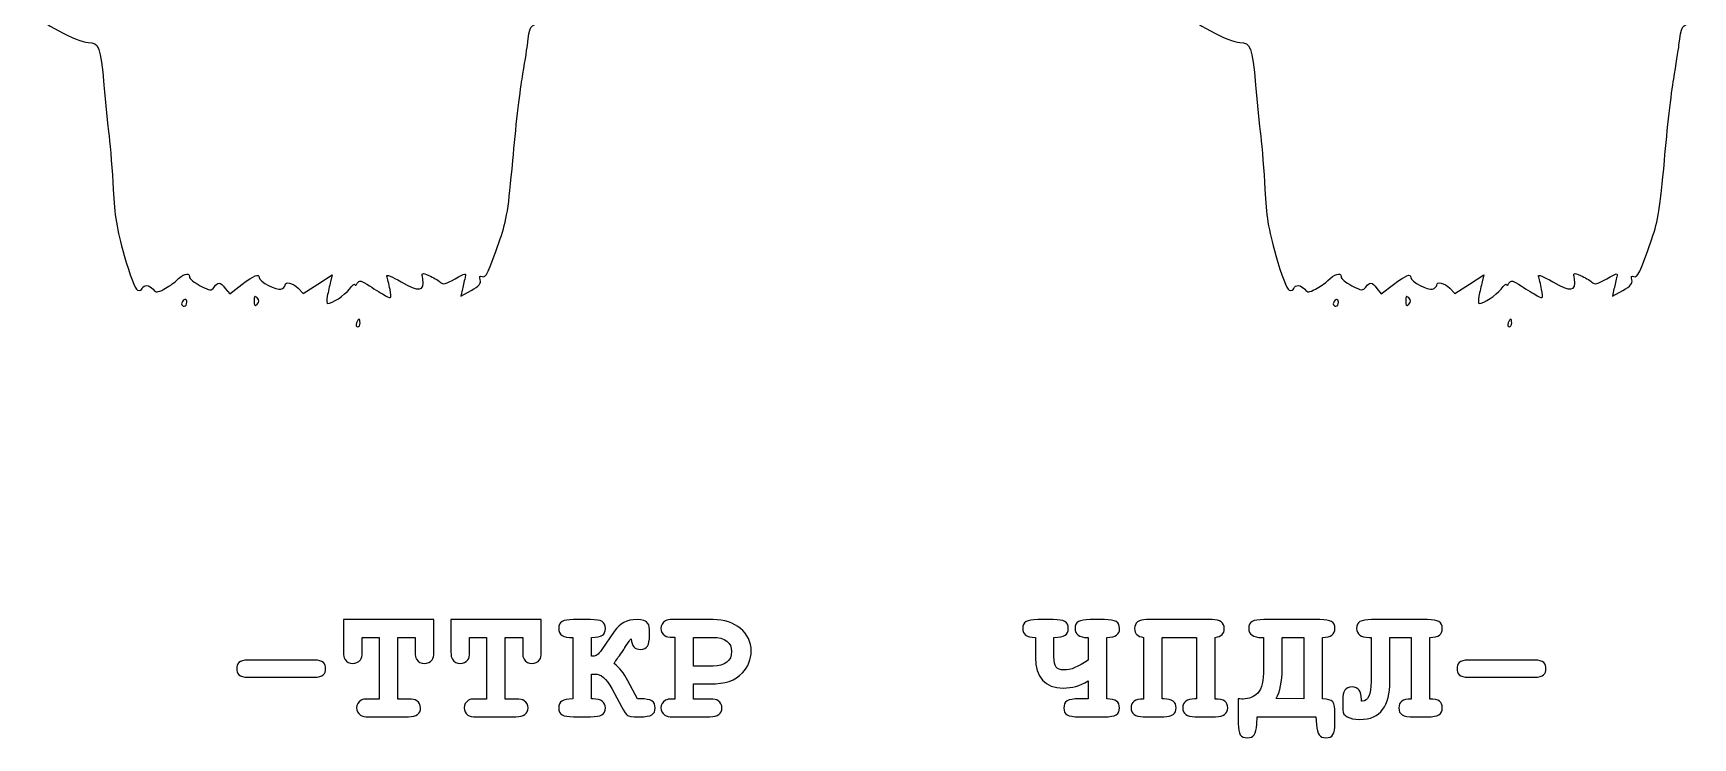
# Model space of a CAD drawing. Extents: x 3 to 63, y 6 to 117.
# Drawn here: x 5 to 59.4, y 6.1 to 29.2 of the extents above; entities that cross this region are included whole.
import ezdxf

# ---------------------------------------------------------------- set-up
doc = ezdxf.new("R2010")
doc.units = 0
doc.layers.add('Layer_1', color=7, linetype='CONTINUOUS')

msp = doc.modelspace()

# ---------------------------------------------------------------- linework, layer by layer
at = {"layer": 'Layer_1', "color": 7}
for points in [[(13.717509, 20.826269), (13.888558, 20.655738), (14.363464, 20.95908), (14.837854, 21.262938), (14.78101, 21.03556)], [(51.421667, 20.826788), (51.592715, 20.656256), (52.067623, 20.959596), (52.542011, 21.263454), (52.485168, 21.036076)], [(11.335225, 20.819552), (11.479403, 20.641786), (11.878861, 20.946676)], [(19.097025, 20.799917), (19.043282, 20.55962), (19.385896, 20.752374)], [(49.039383, 20.82007), (49.183559, 20.642302), (49.583019, 20.947195)], [(56.801183, 20.800433), (56.747441, 20.560138), (57.090055, 20.75289)], [(47.727835, 20.456268), (47.727835, 20.456784), (47.727835, 20.456784)], [(50.008316, 20.549285), (50.008316, 20.548769)], [(18.16206, 8.91595), (18.16206, 9.97146), (15.204372, 9.97146), (15.204372, 8.91595)], [(21.68101, 8.91595), (21.68101, 9.97146), (18.723321, 9.97146), (18.723321, 8.91595)], [(23.292133, 9.97146), (22.738977, 9.97146)], [(27.307799, 9.97146), (25.992643, 9.97146)], [(38.438425, 9.97103), (37.936069, 9.97103)], [(40.120467, 9.97103), (39.646334, 9.97103)], [(43.645065, 9.97103), (41.500176, 9.97103)], [(47.175302, 9.97103), (45.340857, 9.97103)], [(50.694249, 9.97103), (48.865449, 9.97103)], [(15.813982, 8.91595), (15.813982, 9.39008), (16.372782, 9.39008), (16.372782, 7.36937), (16.02846, 7.36937)], [(16.982372, 9.39008), (17.55246, 9.39008), (17.55246, 8.91595)], [(17.332327, 7.36929), (16.982372, 7.36929), (16.982372, 9.39008)], [(19.332921, 8.91595), (19.332921, 9.39008), (19.891721, 9.39008), (19.891721, 7.36937), (19.54741, 7.36937)], [(20.501321, 9.39008), (21.07141, 9.39008), (21.07141, 8.91595)], [(20.851277, 7.36929), (20.501321, 7.36929), (20.501321, 9.39008)], [(22.710755, 9.38444), (22.710755, 7.37502)], [(23.365515, 8.77484), (23.320355, 8.77484), (23.320355, 9.38444)], [(24.065426, 9.57635), (23.66467, 8.99497)], [(24.421032, 9.05692), (24.556499, 9.26012)], [(25.22254, 9.45206), (25.222537, 9.50297)], [(25.992643, 9.39014), (26.054733, 9.39014), (26.054733, 7.36943), (25.992643, 7.36943)], [(26.664332, 9.39008), (27.307799, 9.39008)], [(27.307799, 8.44746), (26.664332, 8.44746), (26.664332, 9.39008)], [(37.857047, 9.38966), (37.857047, 8.7349)], [(38.466647, 8.75748), (38.466647, 9.38966)], [(39.561667, 9.38401), (39.584247, 9.38401), (39.584247, 8.64459)], [(40.193845, 7.37459), (40.193845, 9.38966)], [(41.398576, 9.38966), (41.398576, 7.36894)], [(42.064621, 7.37459), (42.008181, 7.37459), (42.008181, 9.38401), (43.137061, 9.38401)], [(43.137061, 9.38401), (43.137061, 7.37459), (43.080621, 7.37459)], [(43.746665, 7.36894), (43.746665, 9.38966)], [(45.273124, 9.38401), (45.306994, 9.38401), (45.318284, 9.38401), (45.329574, 9.38401), (45.329574, 8.35108)], [(45.939167, 9.38401), (46.650367, 9.38401), (46.650367, 7.37459), (45.741611, 7.38589)], [(45.939167, 8.35109), (45.939167, 9.38401)], [(47.259969, 7.37459), (47.259969, 9.38401)], [(48.780782, 9.38401), (48.809002, 9.38401), (48.848512, 9.38401), (48.848512, 7.93903)], [(49.463798, 7.93899), (49.463798, 9.38397), (50.163709, 9.38397), (50.163709, 7.3689)], [(50.773309, 7.3689), (50.773271, 9.38401)], [(14.248, 8.64502), (12.080533, 8.64502)], [(23.3768, 7.37502), (23.34858, 7.37502), (23.32036, 7.37502), (23.32036, 8.18782), (23.450182, 8.18782)], [(24.065425, 8.53773), (24.088005, 8.57723)], [(54.20191, 8.64459), (52.034444, 8.64459)], [(12.080533, 8.08057), (14.248, 8.08057)], [(23.992049, 7.71368), (24.319427, 7.10408)], [(24.917739, 7.37498), (24.833069, 7.37498), (24.51698, 7.96764)], [(26.664332, 7.86608), (27.19491, 7.86608)], [(27.200554, 7.36935), (26.664332, 7.36935), (26.664332, 7.86608)], [(39.584247, 7.96161), (39.584245, 7.37459)], [(52.034444, 8.08014), (54.20191, 8.08014)], [(39.584245, 7.37459), (39.279445, 7.37459)], [(44.657885, 7.36894), (44.612725, 7.36894), (44.550635, 7.37494), (44.539345, 7.37494), (44.533745, 7.37494), (44.499875, 7.37494), (44.499875, 6.56214)], [(47.922865, 7.32375), (47.922865, 7.00202)], [(48.560645, 7.29557), (48.555045, 7.29557), (48.532465, 7.29557), (48.532465, 7.35197)], [(16.02846, 6.78795), (17.332327, 6.78795)], [(19.54741, 6.78795), (20.851277, 6.78795)], [(22.738977, 6.78799), (23.292133, 6.78799)], [(24.855649, 6.78795), (24.917739, 6.78795)], [(25.992643, 6.78801), (27.200554, 6.78801)], [(39.279445, 6.78757), (40.120467, 6.78757)], [(41.387287, 6.78757), (42.064621, 6.78757)], [(43.080621, 6.78757), (43.757954, 6.78757)], [(45.103831, 6.54521), (45.115121, 6.78792), (47.034189, 6.78757)], [(47.034189, 6.78757), (47.056769, 6.53357)], [(47.666369, 6.56179), (47.666369, 6.90046)], [(50.248376, 6.78753), (50.694287, 6.78753)]]:
    msp.add_lwpolyline(points, dxfattribs=at)
for points in [[(10.023678, 20.456784)], [(12.304158, 20.548769)], [(50.008316, 20.549285)], [(15.714803, 19.811862)], [(53.418962, 19.811862)], [(14.620533, 8.36279)], [(54.574444, 8.36237)]]:
    msp.add_lwpolyline(points, close=True, dxfattribs=at)
for points in [[(5.045687, 29.829339), (5.209321, 29.56764), (6.518552, 28.871775), (6.847127, 28.871775)], [(21.224544, 28.787026), (21.298815, 29.417835), (21.31672, 29.446495), (21.67723, 29.507394)], [(42.749845, 29.829339), (42.913479, 29.56764), (44.222709, 28.871775), (44.551285, 28.871775)], [(58.928703, 28.787542), (59.002972, 29.418351), (59.020881, 29.447011), (59.381387, 29.50791)], [(6.847127, 28.871775), (7.200707, 28.871775), (7.250321, 28.73707), (7.361825, 27.47496)], [(44.551285, 28.871775), (44.904866, 28.871775), (44.95448, 28.73707), (45.065981, 27.47496)], [(21.050911, 27.676499), (21.127386, 28.124369), (21.205354, 28.624035), (21.224544, 28.787026)], [(58.75507, 27.677015), (58.83154, 28.124885), (58.909513, 28.624551), (58.928703, 28.787542)], [(7.361825, 27.47496), (7.411193, 26.91616), (7.487827, 26.163235), (7.53184, 25.802196)], [(20.748604, 25.009477), (20.838236, 26.028457), (20.974441, 27.228628), (21.050911, 27.676499)], [(45.065981, 27.47496), (45.115352, 26.91616), (45.191984, 26.163235), (45.235997, 25.802196)], [(58.452763, 25.009993), (58.542393, 26.028975), (58.6786, 27.229146), (58.75507, 27.677015)], [(7.53184, 25.802196), (7.575853, 25.441153), (7.635753, 24.660479), (7.665165, 24.066899)], [(45.235997, 25.802196), (45.280008, 25.441145), (45.339912, 24.660479), (45.369323, 24.066899)], [(20.334676, 22.437026), (20.548135, 23.048285), (20.610186, 23.435858), (20.748604, 25.009477)], [(58.038835, 22.437542), (58.252293, 23.048801), (58.314343, 23.436373), (58.452763, 25.009993)], [(7.665165, 24.066899), (7.708591, 23.190491), (7.77644, 22.782591), (8.026383, 21.898041)], [(45.369323, 24.066899), (45.412744, 23.190491), (45.480599, 22.782591), (45.73054, 21.898041)], [(19.745048, 21.207127), (19.869298, 21.159457), (19.939884, 21.306504), (20.334676, 22.437026)], [(57.449206, 21.207643), (57.573457, 21.159943), (57.644043, 21.307041), (58.038835, 22.437542)], [(8.026383, 21.898041), (8.211395, 21.24329), (8.384034, 20.789858), (8.458915, 20.761158)], [(45.73054, 21.898041), (45.915553, 21.24329), (46.088191, 20.789858), (46.163073, 20.761158)], [(9.726538, 21.071734), (9.943555, 21.288785), (10.160103, 21.356971), (10.160103, 21.208158)], [(10.160103, 21.208158), (10.160103, 21.140719), (10.31939, 21.00412), (10.514087, 20.904819)], [(11.878861, 20.946676), (12.279177, 21.252196), (12.445752, 21.318826), (12.445752, 21.173535)], [(16.622241, 21.217977), (16.594718, 21.289698), (16.791521, 21.21205), (17.093013, 21.032459)], [(16.727661, 20.783381), (16.695544, 20.954579), (16.648261, 21.150178), (16.622241, 21.217977)], [(17.799947, 21.128061), (17.760502, 21.334402), (17.768033, 21.338664), (18.002519, 21.239165)], [(18.002519, 21.239165), (18.136314, 21.182396), (18.300581, 21.086659), (18.367871, 21.026257)], [(18.863448, 21.134779), (19.192473, 21.327639), (19.230963, 21.335021), (19.193144, 21.196792)], [(19.193144, 21.196792), (19.169564, 21.11063), (19.126535, 20.932026), (19.097025, 20.799917)], [(19.679935, 21.098089), (19.646595, 21.203438), (19.667177, 21.237027), (19.745048, 21.207127)], [(47.430695, 21.07225), (47.647714, 21.289301), (47.864262, 21.357487), (47.864262, 21.208677)], [(47.864262, 21.208677), (47.864262, 21.141277), (48.023547, 21.004636), (48.218245, 20.905335)], [(49.583019, 20.947195), (49.983336, 21.252714), (50.14991, 21.319344), (50.14991, 21.174054)], [(54.326398, 21.218496), (54.298878, 21.290195), (54.495678, 21.212498), (54.797171, 21.032978)], [(54.431818, 20.783896), (54.399698, 20.955095), (54.35242, 21.150694), (54.326398, 21.218496)], [(55.504106, 21.128577), (55.464654, 21.334918), (55.472194, 21.339183), (55.706676, 21.239681)], [(55.706676, 21.239681), (55.840473, 21.182883), (56.00474, 21.087175), (56.072029, 21.026776)], [(56.567606, 21.135295), (56.896632, 21.328155), (56.935121, 21.335547), (56.897301, 21.197308)], [(56.897301, 21.197308), (56.873721, 21.111107), (56.830692, 20.932542), (56.801183, 20.800433)], [(57.384095, 21.098605), (57.350755, 21.203957), (57.371336, 21.237543), (57.449206, 21.207643)], [(8.458915, 20.761158), (8.527431, 20.734859), (8.598731, 20.758459), (8.617045, 20.813353)], [(8.617045, 20.813353), (8.66307, 20.951402), (8.848103, 20.938511), (8.972579, 20.788548)], [(8.972579, 20.788548), (9.0637, 20.678246), (9.106581, 20.678389), (9.326562, 20.792165)], [(9.326562, 20.792165), (9.464055, 20.863264), (9.643966, 20.989134), (9.726538, 21.071734)], [(10.514087, 20.904819), (10.836175, 20.740558), (10.876966, 20.736663), (10.967806, 20.860893)], [(10.967806, 20.860893), (11.099026, 21.040394), (11.162183, 21.033242), (11.335225, 20.819552)], [(12.445752, 21.173535), (12.445752, 21.041042), (13.012072, 20.738314), (13.156303, 20.793715)], [(13.156303, 20.793715), (13.231398, 20.822526), (13.292728, 20.880271), (13.292728, 20.921871)], [(13.292728, 20.921871), (13.292728, 21.057531), (13.542625, 21.001151), (13.717509, 20.826269)], [(14.78101, 21.03556), (14.749631, 20.91055), (14.701923, 20.698542), (14.675073, 20.564271)], [(14.683341, 20.32036), (14.830031, 20.32036), (15.242475, 20.593431), (15.401644, 20.795782)], [(15.401644, 20.795782), (15.498889, 20.919442), (15.57925, 20.986842), (15.579927, 20.945644)], [(15.579927, 20.945644), (15.580642, 20.904443), (15.615699, 20.925351), (15.657959, 20.992153)], [(15.657959, 20.992153), (15.722045, 21.093462), (15.78867, 21.078378), (16.058968, 20.900168)], [(16.058968, 20.900168), (16.23719, 20.782669), (16.473639, 20.638159), (16.584517, 20.579257)], [(16.584517, 20.579257), (16.783359, 20.473548), (16.785251, 20.476369), (16.727661, 20.783381)], [(17.093013, 21.032459), (17.662083, 20.693449), (17.877497, 20.722381), (17.799947, 21.128061)], [(18.367871, 21.026257), (18.469347, 20.935238), (18.554166, 20.953518), (18.863448, 21.134779)], [(19.385896, 20.752374), (19.642435, 20.896564), (19.716245, 20.983689), (19.679935, 21.098089)], [(46.163073, 20.761158), (46.231592, 20.734859), (46.30289, 20.758152), (46.321204, 20.813353)], [(46.321204, 20.813353), (46.367234, 20.951402), (46.552262, 20.938516), (46.676738, 20.788548)], [(46.676738, 20.788548), (46.767858, 20.678246), (46.810739, 20.678531), (47.030721, 20.792681)], [(47.030721, 20.792681), (47.168212, 20.863782), (47.348124, 20.989642), (47.430695, 21.07225)], [(48.218245, 20.905335), (48.540333, 20.741076), (48.581124, 20.73715), (48.671964, 20.861411)], [(48.671964, 20.861411), (48.803184, 21.040921), (48.866342, 21.033719), (49.039383, 20.82007)], [(50.14991, 21.174054), (50.14991, 21.041553), (50.71623, 20.738833), (50.860462, 20.794231)], [(50.860462, 20.794231), (50.935551, 20.823031), (50.996886, 20.880739), (50.996886, 20.92239)], [(50.996886, 20.92239), (50.996886, 21.05805), (51.246783, 21.001688), (51.421667, 20.826788)], [(52.485168, 21.036076), (52.453788, 20.911068), (52.406078, 20.699058), (52.379231, 20.564787)], [(52.387499, 20.320876), (52.53419, 20.320876), (52.946633, 20.593949), (53.105801, 20.796297)], [(53.105801, 20.796297), (53.203051, 20.919958), (53.283408, 20.98735), (53.284085, 20.94616)], [(53.284085, 20.94616), (53.284799, 20.904959), (53.319857, 20.925869), (53.362116, 20.992669)], [(53.362116, 20.992669), (53.426206, 21.09398), (53.492828, 21.078886), (53.763126, 20.900686)], [(53.763126, 20.900686), (53.941347, 20.783185), (54.177797, 20.638675), (54.288676, 20.579773)], [(54.288676, 20.579773), (54.487516, 20.474064), (54.48941, 20.476887), (54.431818, 20.783896)], [(54.797171, 21.032978), (55.366242, 20.693967), (55.581655, 20.722897), (55.504106, 21.128577)], [(56.072029, 21.026776), (56.173504, 20.935775), (56.258324, 20.954076), (56.567606, 21.135295)], [(57.090055, 20.75289), (57.346593, 20.89708), (57.420403, 20.984205), (57.384095, 21.098605)], [(9.990605, 20.446965), (9.944037, 20.418187), (9.905855, 20.358991), (9.905855, 20.31519)], [(9.905855, 20.31519), (9.905855, 20.271391), (9.944037, 20.235092), (9.990605, 20.235092)], [(10.023678, 20.456784), (10.013557, 20.457313), (10.002246, 20.454136), (9.990605, 20.446965)], [(9.990605, 20.235092), (10.037171, 20.235092), (10.075354, 20.294785), (10.075354, 20.367384)], [(10.075354, 20.367384), (10.075354, 20.421909), (10.054039, 20.455459), (10.023678, 20.456784)], [(12.304158, 20.548769), (12.283899, 20.539482), (12.27677, 20.493479), (12.27677, 20.404592)], [(12.27677, 20.404592), (12.27677, 20.246591), (12.299035, 20.224305), (12.378056, 20.303305)], [(12.328963, 20.546184), (12.319041, 20.551079), (12.310913, 20.551812), (12.304158, 20.548769)], [(12.378056, 20.506394), (12.358302, 20.526158), (12.342192, 20.53966), (12.328963, 20.546184)], [(12.378056, 20.303305), (12.457076, 20.382325), (12.457076, 20.427394), (12.378056, 20.506394)], [(14.675073, 20.564271), (14.648223, 20.43), (14.651922, 20.32036), (14.683341, 20.32036)], [(47.694762, 20.44645), (47.648193, 20.41765), (47.610013, 20.358454), (47.610013, 20.314674)], [(47.610013, 20.314674), (47.610013, 20.270875), (47.648193, 20.234576), (47.694762, 20.234576)], [(47.727835, 20.456784), (47.717715, 20.457313), (47.706404, 20.453448), (47.694762, 20.44645)], [(47.694762, 20.234576), (47.741331, 20.234576), (47.779511, 20.294266), (47.779511, 20.366868)], [(47.779511, 20.366868), (47.779511, 20.421367), (47.758196, 20.454966), (47.727835, 20.456268)], [(50.008316, 20.548769), (49.988057, 20.539768), (49.980929, 20.493471), (49.980929, 20.404592)], [(49.980929, 20.404592), (49.980929, 20.246591), (50.003199, 20.224305), (50.082214, 20.303305)], [(50.03312, 20.546184), (50.023222, 20.551185), (50.015076, 20.552285), (50.008316, 20.549285)], [(50.082214, 20.506394), (50.062463, 20.526195), (50.046352, 20.539683), (50.03312, 20.546184)], [(50.082214, 20.303305), (50.161234, 20.382307), (50.161234, 20.427394), (50.082214, 20.506394)], [(52.379231, 20.564787), (52.352381, 20.430519), (52.356048, 20.320876), (52.387499, 20.320876)], [(15.632637, 19.685254), (15.605827, 19.615459), (15.621128, 19.558132), (15.666227, 19.558132)], [(15.714803, 19.811862), (15.696504, 19.811862), (15.659437, 19.755056), (15.632637, 19.685254)], [(15.666227, 19.558132), (15.711336, 19.558132), (15.747876, 19.615459), (15.747876, 19.685254)], [(15.747876, 19.685254), (15.747876, 19.755056), (15.733104, 19.811862), (15.714803, 19.811862)], [(53.336795, 19.685254), (53.309985, 19.615454), (53.325286, 19.558132), (53.370384, 19.558132)], [(53.418962, 19.811862), (53.40066, 19.811862), (53.363584, 19.755064), (53.336795, 19.685254)], [(53.370384, 19.558132), (53.415496, 19.558132), (53.452034, 19.615436), (53.452034, 19.685254)], [(53.452034, 19.685254), (53.452034, 19.755056), (53.43726, 19.811862), (53.418962, 19.811862)], [(22.738977, 9.97146), (22.383377, 9.97146), (22.253555, 9.89806), (22.253555, 9.68359)], [(23.777555, 9.68359), (23.777555, 9.89808), (23.653377, 9.97146), (23.292133, 9.97146)], [(24.816137, 9.97146), (24.471826, 9.97146), (24.257337, 9.85857), (24.065426, 9.57635)], [(25.171737, 9.84728), (25.109647, 9.93758), (25.008048, 9.97146), (24.816137, 9.97146)], [(25.222537, 9.50297), (25.222537, 9.71746), (25.211247, 9.78519), (25.171737, 9.84728)], [(25.744288, 9.93196), (25.653978, 9.87556), (25.597532, 9.77956), (25.597532, 9.6836)], [(25.992643, 9.97146), (25.845888, 9.97146), (25.800732, 9.96546), (25.744288, 9.93196)], [(28.555221, 8.93288), (28.555221, 9.54248), (28.035932, 9.97146), (27.307799, 9.97146)], [(37.936069, 9.97103), (37.574825, 9.97103), (37.445002, 9.89203), (37.445002, 9.67752)], [(38.935136, 9.67752), (38.935136, 9.89766), (38.805313, 9.97103), (38.438425, 9.97103)], [(39.646334, 9.97103), (39.290734, 9.97103), (39.155267, 9.89203), (39.155267, 9.68317)], [(40.611534, 9.67752), (40.611534, 9.89201), (40.481711, 9.97103), (40.120467, 9.97103)], [(41.500176, 9.97103), (41.240532, 9.97103), (41.105065, 9.86943), (41.105065, 9.67752)], [(44.040176, 9.67752), (44.040176, 9.86943), (43.90471, 9.97103), (43.645065, 9.97103)], [(45.340857, 9.97103), (44.973969, 9.97103), (44.844146, 9.89763), (44.844146, 9.68317)], [(47.666369, 9.68881), (47.666369, 9.89201), (47.530902, 9.97103), (47.175302, 9.97103)], [(48.865449, 9.97103), (48.504204, 9.97103), (48.374382, 9.89203), (48.374382, 9.68317)], [(51.179671, 9.67752), (51.179671, 9.89201), (51.049849, 9.97103), (50.694249, 9.97103)], [(22.253555, 9.68359), (22.253555, 9.47475), (22.394666, 9.37879), (22.710755, 9.38444)], [(23.320355, 9.38444), (23.670311, 9.39574), (23.777555, 9.46344), (23.777555, 9.68359)], [(24.556499, 9.26012), (24.562099, 9.27142), (24.590369, 9.30532), (24.624229, 9.34482)], [(24.624229, 9.34482), (24.646809, 9.09646), (24.742762, 8.99486), (24.934673, 8.99486)], [(24.934673, 8.99486), (25.143518, 8.99486), (25.22254, 9.11904), (25.22254, 9.45206)], [(25.597532, 9.6836), (25.597532, 9.5877), (25.648332, 9.49734), (25.72171, 9.44654)], [(25.72171, 9.44654), (25.7838, 9.40134), (25.845888, 9.39014), (25.992643, 9.39014)], [(27.307799, 9.39008), (27.685976, 9.39008), (27.911754, 9.21511), (27.911754, 8.92159)], [(37.445002, 9.67752), (37.445002, 9.47997), (37.557891, 9.40094), (37.857047, 9.38966)], [(38.466647, 9.38966), (38.822247, 9.39566), (38.935136, 9.46866), (38.935136, 9.67752)], [(39.155267, 9.68317), (39.155267, 9.48561), (39.290734, 9.38401), (39.561667, 9.38401)], [(40.193845, 9.38966), (40.498645, 9.40096), (40.611534, 9.47436), (40.611534, 9.67752)], [(41.105065, 9.67752), (41.105065, 9.50819), (41.201025, 9.41223), (41.398576, 9.38966)], [(43.746665, 9.38966), (43.944221, 9.41226), (44.040176, 9.50819), (44.040176, 9.67752)], [(44.844146, 9.68317), (44.844146, 9.48561), (44.985257, 9.38401), (45.273124, 9.38401)], [(47.259969, 9.38401), (47.536546, 9.39001), (47.666369, 9.49126), (47.666369, 9.68881)], [(48.374382, 9.68317), (48.374382, 9.48561), (48.509849, 9.38966), (48.780782, 9.38401)], [(50.773271, 9.38401), (51.061138, 9.39531), (51.179671, 9.48001), (51.179671, 9.67752)], [(15.204372, 8.91595), (15.204372, 8.78048), (15.215662, 8.72404), (15.249532, 8.67324)], [(15.757532, 8.65066), (15.802692, 8.71276), (15.813982, 8.75791), (15.813982, 8.91595)], [(17.55246, 8.91595), (17.55246, 8.78048), (17.56375, 8.72404), (17.59762, 8.67324)], [(18.10562, 8.65066), (18.15078, 8.71276), (18.16206, 8.75791), (18.16206, 8.91595)], [(18.723321, 8.91595), (18.723321, 8.78048), (18.734611, 8.72404), (18.768481, 8.67324)], [(19.276481, 8.65066), (19.321641, 8.71276), (19.332921, 8.75791), (19.332921, 8.91595)], [(21.07141, 8.91595), (21.07141, 8.78048), (21.0827, 8.72404), (21.11657, 8.67324)], [(21.62457, 8.65066), (21.66972, 8.71276), (21.68101, 8.75791), (21.68101, 8.91595)], [(23.66467, 8.99497), (23.529204, 8.80306), (23.495337, 8.78048), (23.365515, 8.77484)], [(24.088005, 8.57723), (24.127515, 8.62803), (24.200894, 8.73528), (24.313782, 8.89332)], [(24.313782, 8.89332), (24.330712, 8.92722), (24.342002, 8.93852), (24.358942, 8.96102)], [(24.358942, 8.96102), (24.387162, 9.00612), (24.409742, 9.04002), (24.421032, 9.05692)], [(27.911754, 8.92159), (27.911754, 8.62244), (27.685976, 8.44746), (27.307799, 8.44746)], [(28.267354, 8.22733), (28.447976, 8.41924), (28.555221, 8.67888), (28.555221, 8.93288)], [(37.857047, 8.7349), (37.857047, 8.0745), (38.167491, 7.73019), (38.771447, 7.73019)], [(38.78838, 8.32286), (38.540025, 8.32286), (38.466647, 8.42446), (38.466647, 8.75748)], [(12.080533, 8.64502), (11.781377, 8.64502), (11.708, 8.51519), (11.708, 8.36279)], [(11.708, 8.36279), (11.708, 8.21604), (11.78138, 8.08057), (12.080533, 8.08057)], [(14.620533, 8.36279), (14.620533, 8.51519), (14.552803, 8.64502), (14.248, 8.64502)], [(14.248, 8.08057), (14.535866, 8.08057), (14.620533, 8.20475), (14.620533, 8.36279)], [(15.249532, 8.67324), (15.305982, 8.58294), (15.407577, 8.53213), (15.509177, 8.53213)], [(15.509177, 8.53213), (15.605137, 8.53213), (15.695443, 8.57723), (15.757532, 8.65066)], [(17.59762, 8.67324), (17.65406, 8.58294), (17.75002, 8.53213), (17.857264, 8.53213)], [(17.857264, 8.53213), (17.953224, 8.53213), (18.043531, 8.57723), (18.10562, 8.65066)], [(18.768481, 8.67324), (18.824921, 8.58294), (18.926525, 8.53213), (19.028125, 8.53213)], [(19.028125, 8.53213), (19.124085, 8.53213), (19.214392, 8.57723), (19.276481, 8.65066)], [(21.11657, 8.67324), (21.17301, 8.58294), (21.26897, 8.53213), (21.376214, 8.53213)], [(21.376214, 8.53213), (21.472174, 8.53213), (21.562481, 8.57723), (21.62457, 8.65066)], [(23.450182, 8.18782), (23.619516, 8.19912), (23.811427, 8.02977), (23.992049, 7.71368)], [(24.51698, 7.96764), (24.375869, 8.22164), (24.240403, 8.39662), (24.065425, 8.53773)], [(27.19491, 7.86608), (27.731132, 7.86608), (28.013354, 7.96208), (28.267354, 8.22733)], [(39.584247, 8.64459), (39.251225, 8.41317), (39.025447, 8.32286), (38.78838, 8.32286)], [(45.329574, 8.35108), (45.329574, 7.96726), (45.267484, 7.71326), (45.137662, 7.5665)], [(45.741611, 7.38589), (45.865789, 7.60038), (45.933522, 7.95033), (45.939167, 8.35109)], [(52.034444, 8.64459), (51.735288, 8.64459), (51.66191, 8.51477), (51.66191, 8.36237)], [(51.66191, 8.36237), (51.66191, 8.21561), (51.73529, 8.08014), (52.034444, 8.08014)], [(54.574444, 8.36237), (54.574444, 8.51477), (54.506714, 8.64459), (54.20191, 8.64459)], [(54.20191, 8.08014), (54.489777, 8.08014), (54.574444, 8.20432), (54.574444, 8.36237)], [(38.771447, 7.73019), (39.059313, 7.73019), (39.307669, 7.79789), (39.584247, 7.96161)], [(48.227665, 7.76402), (48.007531, 7.76402), (47.922865, 7.63419), (47.922865, 7.32375)], [(48.532465, 7.35197), (48.532465, 7.6229), (48.430865, 7.76402), (48.227665, 7.76402)], [(48.848512, 7.93903), (48.848512, 7.51006), (48.752552, 7.30686), (48.560645, 7.29557)], [(49.226731, 7.03024), (49.384776, 7.23908), (49.463798, 7.54953), (49.463798, 7.93899)], [(15.780105, 7.32987), (15.689795, 7.27347), (15.633349, 7.17747), (15.633349, 7.08152)], [(15.633349, 7.08152), (15.633349, 6.99122), (15.684149, 6.89525), (15.757527, 6.84445)], [(16.02846, 7.36937), (15.881705, 7.36937), (15.836549, 7.36337), (15.780105, 7.32987)], [(17.60326, 7.31289), (17.54117, 7.35799), (17.484727, 7.36929), (17.332327, 7.36929)], [(17.332327, 6.78795), (17.591972, 6.78795), (17.727438, 6.88395), (17.727438, 7.08147)], [(17.727438, 7.08147), (17.727438, 7.17177), (17.682288, 7.25644), (17.60326, 7.31289)], [(19.299055, 7.32987), (19.208745, 7.27347), (19.152299, 7.17747), (19.152299, 7.08152)], [(19.152299, 7.08152), (19.152299, 6.99122), (19.203099, 6.89525), (19.276477, 6.84445)], [(19.54741, 7.36937), (19.400655, 7.36937), (19.355499, 7.36337), (19.299055, 7.32987)], [(21.12221, 7.31289), (21.06012, 7.35799), (21.003677, 7.36929), (20.851277, 7.36929)], [(20.851277, 6.78795), (21.110921, 6.78795), (21.246388, 6.88395), (21.246388, 7.08147)], [(21.246388, 7.08147), (21.246388, 7.17177), (21.201228, 7.25644), (21.12221, 7.31289)], [(22.710755, 7.37502), (22.372089, 7.36902), (22.253555, 7.29032), (22.253555, 7.07586)], [(22.253555, 7.07586), (22.253555, 6.86702), (22.383377, 6.78799), (22.738977, 6.78799)], [(23.292133, 6.78799), (23.647733, 6.78799), (23.777555, 6.86699), (23.777555, 7.07586)], [(23.777555, 7.07586), (23.777555, 7.27342), (23.642089, 7.37502), (23.3768, 7.37502)], [(24.319427, 7.10408), (24.392807, 6.96297), (24.471827, 6.84444), (24.500049, 6.83315)], [(25.408806, 7.07582), (25.408806, 7.29595), (25.284628, 7.37498), (24.917739, 7.37498)], [(24.917739, 6.78795), (25.278983, 6.78795), (25.408806, 6.86695), (25.408806, 7.07582)], [(25.744288, 7.32993), (25.653978, 7.27353), (25.597532, 7.17753), (25.597532, 7.08158)], [(25.597532, 7.08158), (25.597532, 6.99128), (25.648332, 6.89531), (25.72171, 6.84451)], [(25.992643, 7.36943), (25.851532, 7.36943), (25.800732, 7.35813), (25.744288, 7.32993)], [(27.471488, 7.31295), (27.409398, 7.35805), (27.352954, 7.36935), (27.200554, 7.36935)], [(27.200554, 6.78801), (27.460199, 6.78801), (27.595665, 6.88401), (27.595665, 7.08153)], [(27.595665, 7.08153), (27.595665, 7.17183), (27.550505, 7.2565), (27.471488, 7.31295)], [(39.279445, 7.37459), (38.9182, 7.37459), (38.788378, 7.29559), (38.788378, 7.07543)], [(38.788378, 7.07543), (38.788378, 6.86659), (38.9182, 6.78757), (39.279445, 6.78757)], [(40.120467, 6.78757), (40.481711, 6.78757), (40.611534, 6.86657), (40.611534, 7.08108)], [(40.611534, 7.08108), (40.611534, 7.28428), (40.487356, 7.36894), (40.193845, 7.37459)], [(41.398576, 7.36894), (41.11071, 7.36294), (40.992176, 7.27864), (40.992176, 7.08108)], [(40.992176, 7.08108), (40.992176, 6.88917), (41.127643, 6.78757), (41.387287, 6.78757)], [(42.465376, 7.08108), (42.465376, 7.27299), (42.32991, 7.37459), (42.064621, 7.37459)], [(42.064621, 6.78757), (42.32991, 6.78757), (42.465376, 6.88917), (42.465376, 7.08108)], [(43.080621, 7.37459), (42.815332, 7.37459), (42.679865, 7.27299), (42.679865, 7.08108)], [(42.679865, 7.08108), (42.679865, 6.88917), (42.815332, 6.78757), (43.080621, 6.78757)], [(44.153065, 7.08108), (44.153065, 7.27863), (44.034532, 7.3633), (43.746665, 7.36894)], [(43.757954, 6.78757), (44.017599, 6.78757), (44.153065, 6.88917), (44.153065, 7.08108)], [(45.137662, 7.5665), (45.019129, 7.43668), (44.85544, 7.36894), (44.657885, 7.36894)], [(47.666369, 6.90046), (47.677659, 7.27299), (47.598639, 7.3633), (47.259969, 7.37459)], [(50.163709, 7.3689), (49.875842, 7.3629), (49.757309, 7.2786), (49.757309, 7.08104)], [(49.757309, 7.08104), (49.757309, 6.8609), (49.887131, 6.78753), (50.248376, 6.78753)], [(50.694287, 6.78753), (51.049887, 6.78753), (51.179709, 6.86653), (51.179709, 7.08104)], [(51.179709, 7.08104), (51.179709, 7.27859), (51.061176, 7.36326), (50.773309, 7.3689)], [(15.757527, 6.84445), (15.813977, 6.80495), (15.898638, 6.78795), (16.02846, 6.78795)], [(19.276477, 6.84445), (19.332917, 6.80495), (19.417588, 6.78795), (19.54741, 6.78795)], [(24.500049, 6.83315), (24.528269, 6.80495), (24.663738, 6.78795), (24.855649, 6.78795)], [(25.72171, 6.84451), (25.77815, 6.80501), (25.862821, 6.78801), (25.992643, 6.78801)], [(44.499875, 6.56214), (44.499875, 6.21783), (44.578895, 6.09929), (44.799031, 6.09929)], [(44.799031, 6.09929), (45.002231, 6.09929), (45.081253, 6.21218), (45.103831, 6.54521)], [(47.056769, 6.53357), (47.084989, 6.21183), (47.164013, 6.09894), (47.367213, 6.09894)], [(47.367213, 6.09894), (47.587346, 6.09894), (47.666369, 6.22312), (47.666369, 6.56179)], [(47.922865, 7.00202), (47.922865, 6.81575), (48.126065, 6.70286), (48.47602, 6.70286)], [(48.47602, 6.70286), (48.83162, 6.70286), (49.068687, 6.80446), (49.226731, 7.03024)]]:
    msp.add_open_spline(points, degree=3, dxfattribs=at)

doc.saveas('drawing.dxf')
